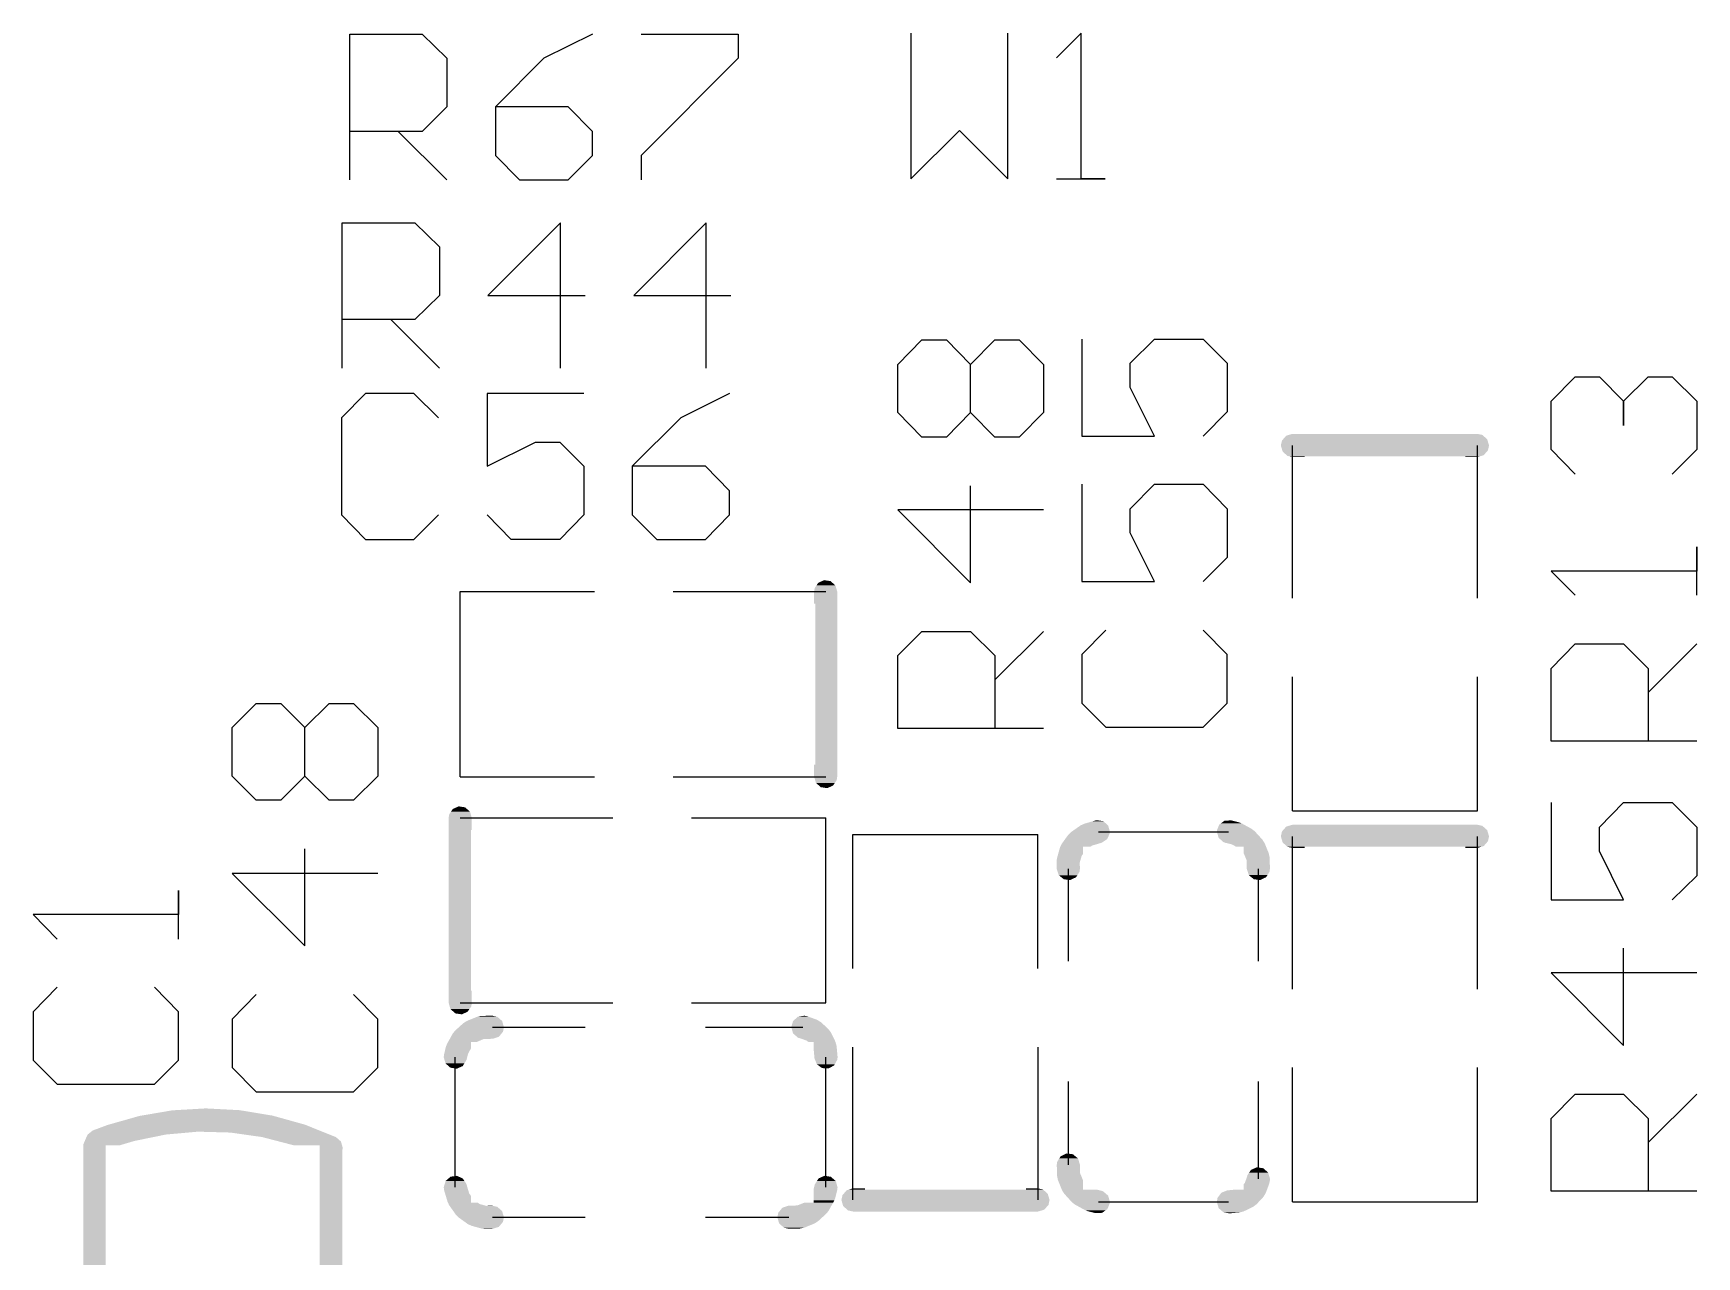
# Model space of a CAD drawing. Extents: x 0 to 3.48, y -0.08 to 2.34.
# Drawn here: x 0.427 to 0.7866, y 1.4374 to 1.7019 of the extents above; entities that cross this region are included whole.
import ezdxf

# ---------------------------------------------------------------- set-up
doc = ezdxf.new("R2010")
doc.units = 0
doc.layers.add('GTO', color=7, linetype='Continuous')

msp = doc.modelspace()

# ---------------------------------------------------------------- linework, layer by layer
at = {"layer": 'GTO'}
for points in [[(0.4954, 1.6702), (0.4954, 1.7017), (0.5111, 1.7017), (0.5164, 1.6965), (0.5164, 1.686), (0.5111, 1.6807), (0.4954, 1.6807)], [(0.5479, 1.7017), (0.5374, 1.6965), (0.5269, 1.686), (0.5269, 1.6755), (0.5321, 1.6702), (0.5426, 1.6702), (0.5479, 1.6755), (0.5479, 1.6807), (0.5426, 1.686), (0.5269, 1.686)], [(0.5584, 1.7017), (0.5794, 1.7017), (0.5794, 1.6965), (0.5584, 1.6755), (0.5584, 1.6702)], [(0.6167, 1.7019), (0.6167, 1.6704), (0.6272, 1.6809), (0.6377, 1.6704), (0.6377, 1.7019)], [(0.6482, 1.6704), (0.6587, 1.6704), (0.6535, 1.6704), (0.6535, 1.7019), (0.6482, 1.6966)], [(0.5059, 1.6807), (0.5164, 1.6702)], [(0.4938, 1.6295), (0.4938, 1.6609), (0.5095, 1.6609), (0.5148, 1.6557), (0.5148, 1.6452), (0.5095, 1.64), (0.4938, 1.64)], [(0.541, 1.6295), (0.541, 1.6609), (0.5253, 1.6452), (0.5463, 1.6452)], [(0.5725, 1.6295), (0.5725, 1.6609), (0.5568, 1.6452), (0.5778, 1.6452)], [(0.5043, 1.64), (0.5148, 1.6295)], [(0.6191, 1.6146), (0.6139, 1.6199), (0.6139, 1.6303), (0.6191, 1.6356), (0.6244, 1.6356), (0.6296, 1.6303), (0.6349, 1.6356), (0.6401, 1.6356), (0.6454, 1.6303), (0.6454, 1.6199), (0.6401, 1.6146), (0.6349, 1.6146), (0.6296, 1.6199), (0.6244, 1.6146), (0.6191, 1.6146)], [(0.6537, 1.6358), (0.6537, 1.6148), (0.6694, 1.6148), (0.6641, 1.6253), (0.6641, 1.6306), (0.6694, 1.6358), (0.6799, 1.6358), (0.6851, 1.6306), (0.6851, 1.6201), (0.6799, 1.6148)], [(0.6296, 1.6199), (0.6296, 1.6303)], [(0.7603, 1.6066), (0.7551, 1.6119), (0.7551, 1.6224), (0.7603, 1.6276), (0.7656, 1.6276), (0.7708, 1.6224), (0.7708, 1.6171), (0.7708, 1.6224), (0.7761, 1.6276), (0.7813, 1.6276), (0.7866, 1.6224), (0.7866, 1.6119), (0.7813, 1.6066)], [(0.5146, 1.6188), (0.5093, 1.624), (0.4988, 1.624), (0.4936, 1.6188), (0.4936, 1.5978), (0.4988, 1.5925), (0.5093, 1.5925), (0.5146, 1.5978)], [(0.546, 1.624), (0.5251, 1.624), (0.5251, 1.6083), (0.5356, 1.6135), (0.5408, 1.6135), (0.546, 1.6083), (0.546, 1.5978), (0.5408, 1.5925), (0.5303, 1.5925), (0.5251, 1.5978)], [(0.5775, 1.624), (0.567, 1.6188), (0.5565, 1.6083), (0.5565, 1.5978), (0.5618, 1.5925), (0.5723, 1.5925), (0.5775, 1.5978), (0.5775, 1.603), (0.5723, 1.6083), (0.5565, 1.6083)], [(0.6992, 1.5798), (0.6992, 1.6128)], [(0.7392, 1.5798), (0.7392, 1.6128)], [(0.6454, 1.5989), (0.6139, 1.5989), (0.6296, 1.5831), (0.6296, 1.6041)], [(0.6537, 1.6044), (0.6537, 1.5834), (0.6694, 1.5834), (0.6641, 1.5939), (0.6641, 1.5991), (0.6694, 1.6044), (0.6799, 1.6044), (0.6851, 1.5991), (0.6851, 1.5886), (0.6799, 1.5834)], [(0.7866, 1.5804), (0.7866, 1.5909), (0.7866, 1.5856), (0.7551, 1.5856), (0.7603, 1.5804)], [(0.5193, 1.5812), (0.5483, 1.5812)], [(0.5193, 1.5412), (0.5193, 1.5812)], [(0.5653, 1.5812), (0.5983, 1.5812)], [(0.6454, 1.5516), (0.6139, 1.5516), (0.6139, 1.5674), (0.6191, 1.5726), (0.6296, 1.5726), (0.6349, 1.5674), (0.6349, 1.5516)], [(0.6349, 1.5621), (0.6454, 1.5726)], [(0.6589, 1.5729), (0.6537, 1.5676), (0.6537, 1.5571), (0.6589, 1.5519), (0.6799, 1.5519), (0.6851, 1.5571), (0.6851, 1.5676), (0.6799, 1.5729)], [(0.7866, 1.5489), (0.7551, 1.5489), (0.7551, 1.5646), (0.7603, 1.5699), (0.7708, 1.5699), (0.7761, 1.5646), (0.7761, 1.5489)], [(0.7761, 1.5594), (0.7866, 1.5699)], [(0.6992, 1.5338), (0.6992, 1.5628)], [(0.7392, 1.5338), (0.7392, 1.5628)], [(0.4752, 1.5361), (0.47, 1.5413), (0.47, 1.5518), (0.4752, 1.557), (0.4805, 1.557), (0.4857, 1.5518), (0.491, 1.557), (0.4962, 1.557), (0.5015, 1.5518), (0.5015, 1.5413), (0.4962, 1.5361), (0.491, 1.5361), (0.4857, 1.5413), (0.4805, 1.5361), (0.4752, 1.5361)], [(0.4857, 1.5413), (0.4857, 1.5518)], [(0.5193, 1.5412), (0.5483, 1.5412)], [(0.5653, 1.5412), (0.5983, 1.5412)], [(0.7551, 1.5356), (0.7551, 1.5146), (0.7708, 1.5146), (0.7656, 1.5251), (0.7656, 1.5303), (0.7708, 1.5356), (0.7813, 1.5356), (0.7866, 1.5303), (0.7866, 1.5198), (0.7813, 1.5146)], [(0.5193, 1.5323), (0.5523, 1.5323)], [(0.5693, 1.5323), (0.5983, 1.5323)], [(0.5983, 1.4923), (0.5983, 1.5323)], [(0.6992, 1.5338), (0.7392, 1.5338)], [(0.6042, 1.5287), (0.6442, 1.5287)], [(0.6042, 1.4997), (0.6042, 1.5287)], [(0.6442, 1.4997), (0.6442, 1.5287)], [(0.65725, 1.52931), (0.68536, 1.52931)], [(0.6992, 1.4953), (0.6992, 1.5283)], [(0.7392, 1.4953), (0.7392, 1.5283)], [(0.5015, 1.5203), (0.47, 1.5203), (0.4857, 1.5046), (0.4857, 1.5256)], [(0.65076, 1.5013), (0.65076, 1.52131)], [(0.69184, 1.5013), (0.69184, 1.52131)], [(0.4584, 1.5061), (0.4584, 1.5166), (0.4584, 1.5114), (0.427, 1.5114), (0.4322, 1.5061)], [(0.7866, 1.4988), (0.7551, 1.4988), (0.7708, 1.4831), (0.7708, 1.5041)], [(0.4322, 1.4957), (0.427, 1.4904), (0.427, 1.4799), (0.4322, 1.4747), (0.4532, 1.4747), (0.4584, 1.4799), (0.4584, 1.4904), (0.4532, 1.4957)], [(0.4752, 1.4941), (0.47, 1.4888), (0.47, 1.4783), (0.4752, 1.4731), (0.4962, 1.4731), (0.5015, 1.4783), (0.5015, 1.4888), (0.4962, 1.4941)], [(0.5193, 1.4923), (0.5523, 1.4923)], [(0.5693, 1.4923), (0.5983, 1.4923)], [(0.52625, 1.48704), (0.54628, 1.48704)], [(0.57233, 1.48704), (0.59336, 1.48704)], [(0.6042, 1.4497), (0.6042, 1.4827)], [(0.6442, 1.4827), (0.6442, 1.4497)], [(0.51823, 1.45244), (0.51823, 1.48056)], [(0.59837, 1.45244), (0.59837, 1.48056)], [(0.6992, 1.4493), (0.6992, 1.4783)], [(0.7392, 1.4493), (0.7392, 1.4783)], [(0.65076, 1.45729), (0.65076, 1.4753)], [(0.69184, 1.45429), (0.69184, 1.4753)], [(0.7866, 1.4516), (0.7551, 1.4516), (0.7551, 1.4673), (0.7603, 1.4726), (0.7708, 1.4726), (0.7761, 1.4673), (0.7761, 1.4516)], [(0.7761, 1.4621), (0.7866, 1.4726)], [(0.65725, 1.44929), (0.68536, 1.44929)], [(0.6992, 1.4493), (0.7392, 1.4493)], [(0.52625, 1.44596), (0.54628, 1.44596)], [(0.57233, 1.44596), (0.59036, 1.44596)]]:
    msp.add_lwpolyline(points, dxfattribs=at)
for points in [[(0.69719, 1.61414), (0.69786, 1.61491), (0.74131, 1.61414), (0.74044, 1.61491)], [(0.69786, 1.61491), (0.6984, 1.61507), (0.74044, 1.61491), (0.74026, 1.61507)], [(0.6984, 1.61507), (0.6992, 1.6153), (0.74026, 1.61507), (0.7392, 1.6153)], [(0.6967, 1.6128), (0.69694, 1.61385), (0.7417, 1.6128), (0.74139, 1.61385)], [(0.69701, 1.61174), (0.6967, 1.6128), (0.74147, 1.61174), (0.7417, 1.6128)], [(0.69694, 1.61385), (0.69719, 1.61414), (0.74139, 1.61385), (0.74131, 1.61414)], [(0.69709, 1.61146), (0.69701, 1.61174), (0.74122, 1.61146), (0.74147, 1.61174)], [(0.69797, 1.61069), (0.69709, 1.61146), (0.74055, 1.61069), (0.74122, 1.61146)], [(0.69815, 1.61053), (0.69797, 1.61069), (0.74, 1.61053), (0.74055, 1.61069)], [(0.69841, 1.61047), (0.69815, 1.61053), (0.7398, 1.61047), (0.74, 1.61053)], [(0.6992, 1.6103), (0.69845, 1.61047), (0.70183, 1.6103), (0.70183, 1.61047)], [(0.73658, 1.61047), (0.73657, 1.61047), (0.73977, 1.61047), (0.7398, 1.61047)], [(0.73658, 1.6103), (0.73658, 1.61047), (0.7392, 1.6103), (0.73977, 1.61047)], [(0.59592, 1.58195), (0.59631, 1.58254), (0.60058, 1.58195), (0.60041, 1.58254)], [(0.59631, 1.58254), (0.59669, 1.58311), (0.60041, 1.58254), (0.59976, 1.58311)], [(0.59669, 1.58311), (0.59749, 1.58347), (0.59976, 1.58311), (0.59936, 1.58347)], [(0.59749, 1.58347), (0.59797, 1.58368), (0.59936, 1.58347), (0.59797, 1.58368)], [(0.5958, 1.5812), (0.59592, 1.58195), (0.6008, 1.5812), (0.60058, 1.58195)], [(0.5958, 1.57858), (0.5958, 1.5812), (0.6008, 1.57858), (0.6008, 1.5812)], [(0.59607, 1.57857), (0.5958, 1.57858), (0.6008, 1.57857), (0.6008, 1.57858)], [(0.59608, 1.54383), (0.59608, 1.57857), (0.6008, 1.54383), (0.6008, 1.57857)], [(0.5958, 1.5412), (0.5958, 1.54383), (0.6008, 1.5412), (0.6008, 1.54383)], [(0.59602, 1.54045), (0.5958, 1.5412), (0.60069, 1.54045), (0.6008, 1.5412)], [(0.59619, 1.53986), (0.59602, 1.54045), (0.60029, 1.53986), (0.60069, 1.54045)], [(0.59684, 1.53929), (0.59619, 1.53986), (0.59991, 1.53929), (0.60029, 1.53986)], [(0.59725, 1.53893), (0.59684, 1.53929), (0.59911, 1.53893), (0.59991, 1.53929)], [(0.59863, 1.53872), (0.59725, 1.53893), (0.59863, 1.53872), (0.59911, 1.53893)], [(0.5168, 1.5323), (0.51692, 1.53305), (0.5218, 1.5323), (0.52158, 1.53305)], [(0.5168, 1.52968), (0.5168, 1.5323), (0.5218, 1.52968), (0.5218, 1.5323)], [(0.51692, 1.53305), (0.51731, 1.53364), (0.52158, 1.53305), (0.52141, 1.53364)], [(0.51731, 1.53364), (0.51769, 1.53421), (0.52141, 1.53364), (0.52076, 1.53421)], [(0.51769, 1.53421), (0.51849, 1.53457), (0.52076, 1.53421), (0.52036, 1.53457)], [(0.51849, 1.53457), (0.51897, 1.53478), (0.52036, 1.53457), (0.51897, 1.53478)], [(0.5168, 1.52967), (0.5168, 1.52968), (0.52163, 1.52967), (0.52163, 1.52968)], [(0.5168, 1.49493), (0.5168, 1.52967), (0.52163, 1.49493), (0.52163, 1.52967)], [(0.65005, 1.52768), (0.65074, 1.52862), (0.65914, 1.52768), (0.65957, 1.52862)], [(0.65074, 1.52862), (0.65106, 1.52895), (0.65957, 1.52862), (0.65972, 1.52895)], [(0.65106, 1.52895), (0.65133, 1.52921), (0.65972, 1.52895), (0.65974, 1.52921)], [(0.65133, 1.52921), (0.65148, 1.52931), (0.65974, 1.52921), (0.65975, 1.52931)], [(0.65148, 1.52931), (0.65338, 1.53064), (0.65975, 1.52931), (0.65936, 1.53064)], [(0.65338, 1.53064), (0.65341, 1.53066), (0.65936, 1.53064), (0.65936, 1.53066)], [(0.65341, 1.53066), (0.6541, 1.53099), (0.65936, 1.53066), (0.65898, 1.53099)], [(0.6541, 1.53099), (0.6561, 1.53158), (0.65898, 1.53099), (0.6583, 1.53158)], [(0.6561, 1.53158), (0.65654, 1.53171), (0.6583, 1.53158), (0.65745, 1.53171)], [(0.65654, 1.53171), (0.65692, 1.53179), (0.65745, 1.53171), (0.65692, 1.53179)], [(0.68286, 1.52939), (0.68287, 1.52957), (0.69107, 1.52939), (0.69083, 1.52957)], [(0.68286, 1.52931), (0.68286, 1.52939), (0.69114, 1.52931), (0.69107, 1.52939)], [(0.68325, 1.52797), (0.68286, 1.52931), (0.69236, 1.52797), (0.69114, 1.52931)], [(0.68287, 1.52957), (0.683, 1.5299), (0.69083, 1.52957), (0.69042, 1.5299)], [(0.683, 1.5299), (0.6834, 1.53087), (0.69042, 1.5299), (0.68865, 1.53087)], [(0.6834, 1.53087), (0.68374, 1.53111), (0.68865, 1.53087), (0.68822, 1.53111)], [(0.68374, 1.53111), (0.68407, 1.53135), (0.68822, 1.53111), (0.6876, 1.53135)], [(0.68407, 1.53135), (0.68454, 1.53168), (0.6876, 1.53135), (0.68622, 1.53168)], [(0.68454, 1.53168), (0.68594, 1.53175), (0.68622, 1.53168), (0.68594, 1.53175)], [(0.6967, 1.5283), (0.69694, 1.52935), (0.7417, 1.5283), (0.74139, 1.52935)], [(0.69701, 1.52725), (0.6967, 1.5283), (0.74147, 1.52725), (0.7417, 1.5283)], [(0.69694, 1.52935), (0.69719, 1.52964), (0.74139, 1.52935), (0.74131, 1.52964)], [(0.69719, 1.52964), (0.69786, 1.53041), (0.74131, 1.52964), (0.74044, 1.53041)], [(0.69786, 1.53041), (0.6984, 1.53057), (0.74044, 1.53041), (0.74026, 1.53057)], [(0.6984, 1.53057), (0.6992, 1.5308), (0.74026, 1.53057), (0.7392, 1.5308)], [(0.64856, 1.5245), (0.64894, 1.52585), (0.65393, 1.5245), (0.65393, 1.52585)], [(0.64894, 1.52586), (0.64904, 1.52607), (0.65393, 1.52586), (0.65393, 1.52607)], [(0.64894, 1.52585), (0.64894, 1.52586), (0.65393, 1.52585), (0.65393, 1.52586)], [(0.64904, 1.52608), (0.64915, 1.52631), (0.65557, 1.52608), (0.65591, 1.52631)], [(0.64904, 1.52607), (0.64904, 1.52607), (0.65393, 1.52607), (0.65394, 1.52607)], [(0.64904, 1.52607), (0.64904, 1.52608), (0.65557, 1.52607), (0.65557, 1.52608)], [(0.64915, 1.52631), (0.64932, 1.52665), (0.65591, 1.52631), (0.65706, 1.52665)], [(0.64932, 1.52665), (0.64951, 1.52692), (0.65706, 1.52665), (0.65796, 1.52692)], [(0.64951, 1.52692), (0.65005, 1.52768), (0.65796, 1.52692), (0.65914, 1.52768)], [(0.6837, 1.52758), (0.68325, 1.52797), (0.69272, 1.52758), (0.69236, 1.52797)], [(0.6843, 1.52705), (0.6837, 1.52758), (0.69305, 1.52705), (0.69272, 1.52758)], [(0.68477, 1.52688), (0.6843, 1.52705), (0.69315, 1.52688), (0.69305, 1.52705)], [(0.68494, 1.52685), (0.68477, 1.52688), (0.69318, 1.52685), (0.69315, 1.52688)], [(0.6861, 1.52656), (0.68494, 1.52685), (0.6933, 1.52656), (0.69318, 1.52685)], [(0.687, 1.52608), (0.68611, 1.52656), (0.6935, 1.52608), (0.6933, 1.52656)], [(0.687, 1.52607), (0.687, 1.52608), (0.6935, 1.52607), (0.6935, 1.52608)], [(0.68868, 1.52463), (0.68868, 1.52607), (0.69409, 1.52463), (0.6935, 1.52607)], [(0.69709, 1.52696), (0.69701, 1.52725), (0.74122, 1.52696), (0.74147, 1.52725)], [(0.69797, 1.52619), (0.69709, 1.52696), (0.74055, 1.52619), (0.74122, 1.52696)], [(0.6981, 1.52607), (0.69797, 1.52619), (0.74014, 1.52607), (0.74055, 1.52619)], [(0.69815, 1.52603), (0.69811, 1.52607), (0.70183, 1.52603), (0.70183, 1.52607)], [(0.6992, 1.5258), (0.69815, 1.52603), (0.70183, 1.5258), (0.70183, 1.52603)], [(0.73658, 1.52607), (0.73657, 1.52607), (0.74012, 1.52607), (0.74014, 1.52607)], [(0.73658, 1.5258), (0.73658, 1.52607), (0.7392, 1.5258), (0.74012, 1.52607)], [(0.64821, 1.52289), (0.6483, 1.52356), (0.6533, 1.52289), (0.65349, 1.52356)], [(0.64821, 1.52282), (0.64821, 1.52289), (0.65328, 1.52282), (0.6533, 1.52289)], [(0.64822, 1.5226), (0.64821, 1.52282), (0.65322, 1.5226), (0.65328, 1.52282)], [(0.64822, 1.52259), (0.64822, 1.5226), (0.65322, 1.52259), (0.65322, 1.5226)], [(0.64826, 1.52139), (0.64822, 1.52259), (0.65326, 1.52139), (0.65322, 1.52259)], [(0.64826, 1.52131), (0.64826, 1.52139), (0.65326, 1.52131), (0.65326, 1.52139)], [(0.64826, 1.52123), (0.64826, 1.52131), (0.65325, 1.52123), (0.65326, 1.52131)], [(0.64845, 1.52065), (0.64826, 1.52123), (0.65317, 1.52065), (0.65325, 1.52123)], [(0.6483, 1.52356), (0.64845, 1.52409), (0.65349, 1.52356), (0.65364, 1.52409)], [(0.64845, 1.52409), (0.64856, 1.5245), (0.65364, 1.52409), (0.65393, 1.5245)], [(0.68868, 1.52459), (0.68868, 1.52463), (0.6941, 1.52459), (0.69409, 1.52463)], [(0.68872, 1.52454), (0.68868, 1.52459), (0.69411, 1.52454), (0.6941, 1.52459)], [(0.68904, 1.52375), (0.68872, 1.52454), (0.69427, 1.52375), (0.69411, 1.52454)], [(0.68907, 1.5237), (0.68904, 1.52375), (0.69428, 1.5237), (0.69427, 1.52375)], [(0.68929, 1.52316), (0.68907, 1.5237), (0.69429, 1.52316), (0.69428, 1.5237)], [(0.68929, 1.52315), (0.68929, 1.52316), (0.69429, 1.52315), (0.69429, 1.52316)], [(0.68934, 1.52138), (0.68929, 1.52315), (0.69434, 1.52138), (0.69429, 1.52315)], [(0.68934, 1.52131), (0.68934, 1.52138), (0.69434, 1.52131), (0.69434, 1.52138)], [(0.68934, 1.52124), (0.68934, 1.52131), (0.69433, 1.52124), (0.69434, 1.52131)], [(0.68953, 1.52067), (0.68934, 1.52124), (0.69425, 1.52067), (0.69433, 1.52124)], [(0.6487, 1.5199), (0.64845, 1.52065), (0.65271, 1.5199), (0.65317, 1.52065)], [(0.64924, 1.51946), (0.6487, 1.5199), (0.65244, 1.51946), (0.65271, 1.5199)], [(0.64978, 1.51902), (0.64924, 1.51946), (0.65151, 1.51902), (0.65244, 1.51946)], [(0.65118, 1.51885), (0.64978, 1.51902), (0.65118, 1.51885), (0.65151, 1.51902)], [(0.68978, 1.51991), (0.68953, 1.52067), (0.69379, 1.51991), (0.69425, 1.52067)], [(0.69032, 1.51947), (0.68978, 1.51991), (0.69352, 1.51947), (0.69379, 1.51991)], [(0.69087, 1.51903), (0.69032, 1.51947), (0.6926, 1.51903), (0.69352, 1.51947)], [(0.69226, 1.51886), (0.69087, 1.51903), (0.69226, 1.51886), (0.6926, 1.51903)], [(0.5168, 1.4923), (0.5168, 1.49493), (0.5218, 1.4923), (0.5218, 1.49493)], [(0.5168, 1.49493), (0.5168, 1.49493), (0.5218, 1.49493), (0.52163, 1.49493)], [(0.51702, 1.49155), (0.5168, 1.4923), (0.52169, 1.49155), (0.5218, 1.4923)], [(0.51719, 1.49096), (0.51702, 1.49155), (0.52129, 1.49096), (0.52169, 1.49155)], [(0.51784, 1.49039), (0.51719, 1.49096), (0.52091, 1.49039), (0.52129, 1.49096)], [(0.51825, 1.49003), (0.51784, 1.49039), (0.52011, 1.49003), (0.52091, 1.49039)], [(0.51963, 1.48982), (0.51825, 1.49003), (0.51963, 1.48982), (0.52011, 1.49003)], [(0.52073, 1.48839), (0.52293, 1.48929), (0.52835, 1.48839), (0.52733, 1.48929)], [(0.52293, 1.48929), (0.52303, 1.48931), (0.52733, 1.48929), (0.5273, 1.48931)], [(0.52303, 1.48931), (0.5238, 1.48947), (0.5273, 1.48931), (0.5265, 1.48947)], [(0.5238, 1.48947), (0.52618, 1.48954), (0.5265, 1.48947), (0.52618, 1.48954)], [(0.59153, 1.48863), (0.59229, 1.4893), (0.59647, 1.48863), (0.59463, 1.4893)], [(0.59229, 1.4893), (0.59263, 1.48936), (0.59463, 1.4893), (0.59449, 1.48936)], [(0.59263, 1.48936), (0.59347, 1.48949), (0.59449, 1.48936), (0.59394, 1.48949)], [(0.59347, 1.48949), (0.59368, 1.48952), (0.59394, 1.48949), (0.59368, 1.48952)], [(0.5173, 1.48497), (0.51765, 1.48562), (0.52765, 1.48497), (0.52818, 1.48562)], [(0.51765, 1.48562), (0.51799, 1.48605), (0.52818, 1.48562), (0.52854, 1.48605)], [(0.51799, 1.48605), (0.51816, 1.48627), (0.52854, 1.48605), (0.52859, 1.48627)], [(0.51816, 1.48627), (0.51901, 1.48704), (0.52859, 1.48627), (0.52875, 1.48704)], [(0.51901, 1.48704), (0.51998, 1.48792), (0.52875, 1.48704), (0.52849, 1.48792)], [(0.51998, 1.48792), (0.52071, 1.48838), (0.52849, 1.48792), (0.52836, 1.48838)], [(0.52071, 1.48838), (0.52073, 1.48839), (0.52836, 1.48838), (0.52835, 1.48839)], [(0.59086, 1.48704), (0.59117, 1.48811), (0.59846, 1.48704), (0.5973, 1.48811)], [(0.59098, 1.48664), (0.59086, 1.48704), (0.59889, 1.48664), (0.59846, 1.48704)], [(0.5912, 1.4859), (0.59098, 1.48664), (0.59944, 1.4859), (0.59889, 1.48664)], [(0.59117, 1.48811), (0.59125, 1.48837), (0.5973, 1.48811), (0.59688, 1.48837)], [(0.59125, 1.4857), (0.5912, 1.4859), (0.59954, 1.4857), (0.59944, 1.4859)], [(0.59125, 1.48837), (0.59153, 1.48863), (0.59688, 1.48837), (0.59647, 1.48863)], [(0.59231, 1.48478), (0.59125, 1.4857), (0.59999, 1.48478), (0.59954, 1.4857)], [(0.51584, 1.4813), (0.51612, 1.48247), (0.52099, 1.4813), (0.52163, 1.48247)], [(0.51612, 1.48247), (0.5162, 1.48279), (0.52163, 1.48247), (0.52163, 1.48279)], [(0.5162, 1.4828), (0.51644, 1.48342), (0.52163, 1.4828), (0.52163, 1.48342)], [(0.5162, 1.48279), (0.5162, 1.4828), (0.52163, 1.48279), (0.52163, 1.4828)], [(0.51644, 1.48342), (0.51669, 1.48387), (0.52163, 1.48342), (0.52163, 1.48387)], [(0.51669, 1.48388), (0.51672, 1.48392), (0.52297, 1.48388), (0.52301, 1.48392)], [(0.51669, 1.48387), (0.51669, 1.48388), (0.52163, 1.48387), (0.52163, 1.48388)], [(0.51669, 1.48388), (0.51669, 1.48388), (0.52296, 1.48388), (0.52297, 1.48388)], [(0.51672, 1.48392), (0.51703, 1.48449), (0.52301, 1.48392), (0.5244, 1.48449)], [(0.51703, 1.48449), (0.51706, 1.48454), (0.5244, 1.48449), (0.52632, 1.48454)], [(0.51706, 1.48454), (0.5173, 1.48497), (0.52632, 1.48454), (0.52765, 1.48497)], [(0.59303, 1.48456), (0.59231, 1.48478), (0.60009, 1.48456), (0.59999, 1.48478)], [(0.59427, 1.48411), (0.59303, 1.48456), (0.60031, 1.48411), (0.60009, 1.48456)], [(0.5945, 1.48389), (0.59427, 1.48411), (0.60041, 1.48389), (0.60031, 1.48411)], [(0.59452, 1.48388), (0.5945, 1.48389), (0.60042, 1.48388), (0.60041, 1.48389)], [(0.59452, 1.48387), (0.59452, 1.48388), (0.60042, 1.48387), (0.60042, 1.48388)], [(0.59568, 1.48303), (0.59568, 1.48387), (0.60065, 1.48303), (0.60042, 1.48387)], [(0.59568, 1.4822), (0.59568, 1.48303), (0.60073, 1.4822), (0.60065, 1.48303)], [(0.59571, 1.48213), (0.59568, 1.4822), (0.60074, 1.48213), (0.60073, 1.4822)], [(0.59572, 1.48212), (0.59571, 1.48213), (0.60074, 1.48212), (0.60074, 1.48213)], [(0.59584, 1.48079), (0.59572, 1.48212), (0.60086, 1.48079), (0.60074, 1.48212)], [(0.51573, 1.48055), (0.5158, 1.48114), (0.5208, 1.48055), (0.52095, 1.48114)], [(0.5159, 1.47997), (0.51573, 1.48055), (0.52066, 1.47997), (0.5208, 1.48055)], [(0.5158, 1.48114), (0.51584, 1.4813), (0.52095, 1.48114), (0.52098, 1.4813)], [(0.51584, 1.4813), (0.51584, 1.4813), (0.52098, 1.4813), (0.52099, 1.4813)], [(0.51613, 1.47921), (0.5159, 1.47997), (0.52019, 1.47921), (0.52066, 1.47997)], [(0.51677, 1.47864), (0.51613, 1.47921), (0.51984, 1.47864), (0.52019, 1.47921)], [(0.51718, 1.47829), (0.51677, 1.47864), (0.51904, 1.47829), (0.51984, 1.47864)], [(0.51856, 1.47808), (0.51718, 1.47829), (0.51856, 1.47808), (0.51904, 1.47829)], [(0.59586, 1.48055), (0.59584, 1.48079), (0.60087, 1.48055), (0.60086, 1.48079)], [(0.59588, 1.48032), (0.59586, 1.48055), (0.60085, 1.48032), (0.60087, 1.48055)], [(0.59599, 1.48004), (0.59588, 1.48032), (0.60082, 1.48004), (0.60085, 1.48032)], [(0.5964, 1.47902), (0.59599, 1.48004), (0.60027, 1.47902), (0.60082, 1.48004)], [(0.5967, 1.47881), (0.5964, 1.47902), (0.60015, 1.47881), (0.60027, 1.47902)], [(0.59753, 1.4782), (0.5967, 1.47881), (0.59908, 1.4782), (0.60015, 1.47881)], [(0.59893, 1.47813), (0.59753, 1.4782), (0.59893, 1.47813), (0.59908, 1.4782)], [(0.44333, 1.46598), (0.4499, 1.46785), (0.48572, 1.46598), (0.47901, 1.46785)], [(0.4499, 1.46785), (0.45037, 1.46793), (0.47901, 1.46785), (0.47873, 1.46793)], [(0.45037, 1.46793), (0.45706, 1.46907), (0.47873, 1.46793), (0.47181, 1.46907)], [(0.45706, 1.46907), (0.45775, 1.46911), (0.47181, 1.46907), (0.47156, 1.46911)], [(0.45775, 1.46911), (0.46431, 1.46949), (0.47156, 1.46911), (0.46431, 1.46949)], [(0.43837, 1.46299), (0.43876, 1.46384), (0.45151, 1.46299), (0.45566, 1.46384)], [(0.43876, 1.46384), (0.43877, 1.46385), (0.45566, 1.46384), (0.45578, 1.46385)], [(0.43877, 1.46385), (0.43954, 1.46446), (0.45578, 1.46385), (0.46261, 1.46446)], [(0.43954, 1.46446), (0.43987, 1.46472), (0.4895, 1.46446), (0.48885, 1.46472)], [(0.43987, 1.46472), (0.44292, 1.46586), (0.48885, 1.46472), (0.48602, 1.46586)], [(0.44292, 1.46586), (0.44333, 1.46598), (0.48602, 1.46586), (0.48572, 1.46598)], [(0.46959, 1.46427), (0.46261, 1.46446), (0.48996, 1.46427), (0.4895, 1.46446)], [(0.47651, 1.46329), (0.46959, 1.46427), (0.4924, 1.46329), (0.48996, 1.46427)], [(0.4378, 1.4614), (0.43781, 1.46152), (0.44268, 1.4614), (0.44268, 1.46152)], [(0.4378, 1.4184), (0.4378, 1.4614), (0.44268, 1.4184), (0.44268, 1.4614)], [(0.43781, 1.46152), (0.43782, 1.4617), (0.44572, 1.46152), (0.44632, 1.4617)], [(0.43782, 1.4617), (0.43814, 1.46244), (0.44632, 1.4617), (0.44882, 1.46244)], [(0.43814, 1.46244), (0.43837, 1.46299), (0.44882, 1.46244), (0.4515, 1.46299)], [(0.43837, 1.46299), (0.43837, 1.46299), (0.4515, 1.46299), (0.45151, 1.46299)], [(0.47661, 1.46326), (0.47651, 1.46329), (0.49246, 1.46326), (0.4924, 1.46329)], [(0.48013, 1.46234), (0.47661, 1.46326), (0.49351, 1.46234), (0.49246, 1.46326)], [(0.48326, 1.46153), (0.48013, 1.46234), (0.49375, 1.46153), (0.49351, 1.46234)], [(0.48892, 1.46152), (0.48326, 1.46153), (0.49375, 1.46152), (0.49375, 1.46153)], [(0.48893, 1.461), (0.48893, 1.46152), (0.4939, 1.461), (0.49375, 1.46152)], [(0.48893, 1.4603), (0.48893, 1.461), (0.4938, 1.4603), (0.4939, 1.461)], [(0.48893, 1.4164), (0.48893, 1.4603), (0.4938, 1.4164), (0.4938, 1.4603)], [(0.64826, 1.45729), (0.64827, 1.45736), (0.65326, 1.45729), (0.65326, 1.45736)], [(0.64826, 1.45722), (0.64826, 1.45729), (0.65326, 1.45722), (0.65326, 1.45729)], [(0.64831, 1.45545), (0.64826, 1.45722), (0.65331, 1.45545), (0.65326, 1.45722)], [(0.64827, 1.45736), (0.64835, 1.45796), (0.65326, 1.45736), (0.65307, 1.45796)], [(0.64835, 1.45796), (0.64881, 1.45869), (0.65307, 1.45796), (0.65283, 1.45869)], [(0.64881, 1.45869), (0.64909, 1.45914), (0.65283, 1.45869), (0.65227, 1.45914)], [(0.64909, 1.45914), (0.65, 1.45958), (0.65227, 1.45914), (0.65175, 1.45958)], [(0.65, 1.45958), (0.65036, 1.45975), (0.65175, 1.45958), (0.65036, 1.45975)], [(0.69023, 1.45619), (0.69104, 1.45655), (0.69331, 1.45619), (0.69289, 1.45655)], [(0.69104, 1.45655), (0.69151, 1.45676), (0.69289, 1.45655), (0.69151, 1.45676)], [(0.51573, 1.45245), (0.51595, 1.45316), (0.52084, 1.45245), (0.52063, 1.45316)], [(0.51595, 1.45316), (0.51615, 1.45382), (0.52063, 1.45316), (0.5202, 1.45382)], [(0.51615, 1.45382), (0.51675, 1.45433), (0.5202, 1.45382), (0.51987, 1.45433)], [(0.51675, 1.45433), (0.51721, 1.45472), (0.51987, 1.45433), (0.51902, 1.45472)], [(0.51721, 1.45472), (0.5186, 1.45492), (0.51902, 1.45472), (0.5186, 1.45492)], [(0.5958, 1.45244), (0.59594, 1.45303), (0.60087, 1.45244), (0.6007, 1.45303)], [(0.59594, 1.45303), (0.59641, 1.45379), (0.6007, 1.45303), (0.60048, 1.45379)], [(0.59641, 1.45379), (0.59676, 1.45435), (0.60048, 1.45379), (0.59983, 1.45435)], [(0.59676, 1.45435), (0.59756, 1.45471), (0.59983, 1.45435), (0.59942, 1.45471)], [(0.59756, 1.45471), (0.59804, 1.45492), (0.59942, 1.45471), (0.59804, 1.45492)], [(0.64833, 1.45491), (0.64831, 1.45545), (0.65354, 1.45491), (0.65331, 1.45545)], [(0.64833, 1.45485), (0.64833, 1.45491), (0.65356, 1.45485), (0.65354, 1.45491)], [(0.6485, 1.45406), (0.64833, 1.45485), (0.65388, 1.45406), (0.65356, 1.45485)], [(0.64851, 1.45401), (0.6485, 1.45406), (0.65393, 1.45401), (0.65388, 1.45406)], [(0.64852, 1.45397), (0.64851, 1.45401), (0.65393, 1.45397), (0.65393, 1.45401)], [(0.64935, 1.45193), (0.64852, 1.45397), (0.65393, 1.45193), (0.65393, 1.45397)], [(0.68868, 1.45313), (0.68871, 1.45316), (0.69415, 1.45313), (0.69416, 1.45316)], [(0.68868, 1.45193), (0.68868, 1.45313), (0.69371, 1.45193), (0.69415, 1.45313)], [(0.68871, 1.45316), (0.68891, 1.45338), (0.69416, 1.45316), (0.69421, 1.45338)], [(0.68891, 1.45338), (0.68904, 1.45372), (0.69421, 1.45338), (0.69429, 1.45372)], [(0.68904, 1.45372), (0.68913, 1.45398), (0.69429, 1.45372), (0.69433, 1.45398)], [(0.68913, 1.45398), (0.68924, 1.45429), (0.69433, 1.45398), (0.69434, 1.45429)], [(0.68924, 1.45429), (0.68937, 1.45462), (0.69434, 1.45429), (0.69425, 1.45462)], [(0.68937, 1.45462), (0.68946, 1.45502), (0.69425, 1.45462), (0.69413, 1.45502)], [(0.68946, 1.45502), (0.68986, 1.45563), (0.69413, 1.45502), (0.69395, 1.45563)], [(0.68986, 1.45563), (0.69023, 1.45619), (0.69395, 1.45563), (0.69331, 1.45619)], [(0.51584, 1.45173), (0.51573, 1.45245), (0.52105, 1.45173), (0.52084, 1.45245)], [(0.51602, 1.45111), (0.51584, 1.45173), (0.52124, 1.45111), (0.52105, 1.45173)], [(0.51619, 1.45055), (0.51602, 1.45111), (0.52163, 1.45055), (0.52124, 1.45111)], [(0.51656, 1.4493), (0.51619, 1.45055), (0.52163, 1.4493), (0.52163, 1.45055)], [(0.51664, 1.44913), (0.51656, 1.4493), (0.52163, 1.44913), (0.52163, 1.4493)], [(0.59568, 1.45194), (0.5958, 1.45244), (0.60081, 1.45194), (0.60087, 1.45244)], [(0.59568, 1.45186), (0.59568, 1.45194), (0.6008, 1.45186), (0.60081, 1.45194)], [(0.59568, 1.4502), (0.59568, 1.45186), (0.6004, 1.4502), (0.6008, 1.45186)], [(0.59568, 1.44959), (0.59568, 1.4502), (0.60016, 1.44959), (0.6004, 1.4502)], [(0.59568, 1.44913), (0.59568, 1.44959), (0.59992, 1.44913), (0.60016, 1.44959)], [(0.6017, 1.4497), (0.60194, 1.45075), (0.6467, 1.4497), (0.64639, 1.45075)], [(0.60201, 1.44864), (0.6017, 1.4497), (0.64647, 1.44864), (0.6467, 1.4497)], [(0.60194, 1.45075), (0.60219, 1.45104), (0.64639, 1.45075), (0.64631, 1.45104)], [(0.60219, 1.45104), (0.60286, 1.45181), (0.64631, 1.45104), (0.64544, 1.45181)], [(0.60286, 1.45181), (0.60326, 1.45193), (0.64544, 1.45181), (0.6453, 1.45193)], [(0.60326, 1.45193), (0.60326, 1.45193), (0.64157, 1.45193), (0.60683, 1.45193)], [(0.60329, 1.45193), (0.6042, 1.4522), (0.60683, 1.45193), (0.60683, 1.4522)], [(0.6042, 1.4522), (0.6042, 1.4522), (0.60683, 1.4522), (0.6042, 1.4522)], [(0.64157, 1.45193), (0.64158, 1.45193), (0.6453, 1.45193), (0.64529, 1.45193)], [(0.64158, 1.45197), (0.64158, 1.4522), (0.64526, 1.45197), (0.6442, 1.4522)], [(0.64158, 1.45193), (0.64158, 1.45197), (0.64529, 1.45193), (0.64526, 1.45197)], [(0.64943, 1.45175), (0.64936, 1.45193), (0.65767, 1.45175), (0.65696, 1.45193)], [(0.64945, 1.45172), (0.64943, 1.45175), (0.65783, 1.45172), (0.65767, 1.45175)], [(0.64955, 1.45155), (0.64945, 1.45172), (0.6583, 1.45155), (0.65783, 1.45172)], [(0.64989, 1.45102), (0.64955, 1.45155), (0.65891, 1.45102), (0.6583, 1.45155)], [(0.65025, 1.45063), (0.64989, 1.45102), (0.65936, 1.45063), (0.65891, 1.45102)], [(0.65147, 1.44929), (0.65025, 1.45063), (0.65975, 1.44929), (0.65936, 1.45063)], [(0.65154, 1.44921), (0.65147, 1.44929), (0.65974, 1.44921), (0.65975, 1.44929)], [(0.65177, 1.44903), (0.65154, 1.44921), (0.65973, 1.44903), (0.65974, 1.44921)], [(0.68286, 1.44929), (0.683, 1.45013), (0.69193, 1.44929), (0.69271, 1.45013)], [(0.68301, 1.44876), (0.68286, 1.44929), (0.69144, 1.44876), (0.69193, 1.44929)], [(0.683, 1.45013), (0.68316, 1.45035), (0.69271, 1.45013), (0.69292, 1.45035)], [(0.68316, 1.45035), (0.68377, 1.45118), (0.69292, 1.45035), (0.69343, 1.45118)], [(0.68377, 1.45118), (0.68382, 1.45126), (0.69343, 1.45118), (0.69346, 1.45126)], [(0.68382, 1.45126), (0.68513, 1.45177), (0.69346, 1.45126), (0.69365, 1.45177)], [(0.68513, 1.45177), (0.68674, 1.45192), (0.69365, 1.45177), (0.6937, 1.45192)], [(0.68674, 1.45192), (0.68674, 1.45193), (0.6937, 1.45192), (0.6937, 1.45193)], [(0.68867, 1.45193), (0.68868, 1.45193), (0.6937, 1.45193), (0.69371, 1.45193)], [(0.51664, 1.44912), (0.51664, 1.44913), (0.52306, 1.44912), (0.52305, 1.44913)], [(0.51678, 1.44884), (0.51664, 1.44912), (0.52346, 1.44884), (0.52306, 1.44912)], [(0.51678, 1.44883), (0.51678, 1.44884), (0.52346, 1.44883), (0.52346, 1.44884)], [(0.51691, 1.44857), (0.51678, 1.44883), (0.5244, 1.44857), (0.52346, 1.44883)], [(0.51702, 1.44842), (0.51691, 1.44857), (0.52496, 1.44842), (0.5244, 1.44857)], [(0.51715, 1.44822), (0.51702, 1.44842), (0.5273, 1.44822), (0.52635, 1.44842)], [(0.5178, 1.4473), (0.51715, 1.44822), (0.52835, 1.4473), (0.5273, 1.44822)], [(0.51834, 1.44653), (0.5178, 1.4473), (0.52858, 1.44653), (0.52835, 1.4473)], [(0.5189, 1.44596), (0.51834, 1.44653), (0.52875, 1.44596), (0.52858, 1.44653)], [(0.51893, 1.44593), (0.5189, 1.44596), (0.52874, 1.44593), (0.52875, 1.44596)], [(0.52026, 1.44498), (0.51893, 1.44593), (0.52855, 1.44498), (0.52874, 1.44593)], [(0.52496, 1.44842), (0.52617, 1.44846), (0.52635, 1.44842), (0.52617, 1.44846)], [(0.58786, 1.44596), (0.58802, 1.44673), (0.59759, 1.44596), (0.59844, 1.44673)], [(0.58811, 1.44508), (0.58786, 1.44596), (0.59663, 1.44508), (0.59759, 1.44596)], [(0.58802, 1.44673), (0.58806, 1.44695), (0.59844, 1.44673), (0.59861, 1.44695)], [(0.58806, 1.44695), (0.58842, 1.44738), (0.59861, 1.44695), (0.59895, 1.44738)], [(0.58842, 1.44738), (0.58895, 1.44803), (0.59895, 1.44738), (0.59931, 1.44803)], [(0.58895, 1.44803), (0.59029, 1.44846), (0.59931, 1.44803), (0.59954, 1.44846)], [(0.59029, 1.44846), (0.5922, 1.44851), (0.59954, 1.44846), (0.59957, 1.44851)], [(0.5922, 1.44851), (0.59359, 1.44908), (0.59958, 1.44851), (0.59989, 1.44908)], [(0.5922, 1.44851), (0.5922, 1.44851), (0.59957, 1.44851), (0.59958, 1.44851)], [(0.59359, 1.44908), (0.59364, 1.44912), (0.59989, 1.44908), (0.59991, 1.44912)], [(0.59567, 1.44912), (0.59568, 1.44913), (0.59991, 1.44912), (0.59992, 1.44913)], [(0.60209, 1.44836), (0.60201, 1.44864), (0.64622, 1.44836), (0.64647, 1.44864)], [(0.60297, 1.44759), (0.60209, 1.44836), (0.64555, 1.44759), (0.64622, 1.44836)], [(0.60315, 1.44743), (0.60297, 1.44759), (0.645, 1.44743), (0.64555, 1.44759)], [(0.6042, 1.4472), (0.60315, 1.44743), (0.6442, 1.4472), (0.645, 1.44743)], [(0.65219, 1.4487), (0.65177, 1.44903), (0.6596, 1.4487), (0.65973, 1.44903)], [(0.65395, 1.44773), (0.65219, 1.4487), (0.6592, 1.44773), (0.6596, 1.4487)], [(0.65439, 1.44749), (0.65395, 1.44773), (0.65887, 1.44749), (0.6592, 1.44773)], [(0.65501, 1.44725), (0.65439, 1.44749), (0.65853, 1.44725), (0.65887, 1.44749)], [(0.65639, 1.44692), (0.65501, 1.44725), (0.65806, 1.44692), (0.65853, 1.44725)], [(0.65666, 1.44685), (0.65639, 1.44692), (0.65666, 1.44685), (0.65806, 1.44692)], [(0.68317, 1.44821), (0.68301, 1.44876), (0.6907, 1.44821), (0.69144, 1.44876)], [(0.68325, 1.44794), (0.68317, 1.44821), (0.69014, 1.44794), (0.6907, 1.44821)], [(0.68405, 1.44724), (0.68325, 1.44794), (0.68869, 1.44724), (0.69014, 1.44794)], [(0.6843, 1.44702), (0.68405, 1.44724), (0.68789, 1.44702), (0.68869, 1.44724)], [(0.68438, 1.447), (0.6843, 1.44702), (0.68784, 1.447), (0.68789, 1.44702)], [(0.68559, 1.4468), (0.68438, 1.447), (0.68559, 1.4468), (0.68784, 1.447)], [(0.5209, 1.44451), (0.52026, 1.44498), (0.52817, 1.44451), (0.52855, 1.44498)], [(0.5217, 1.44413), (0.5209, 1.44451), (0.52785, 1.44413), (0.52817, 1.44451)], [(0.52256, 1.44389), (0.5217, 1.44413), (0.52766, 1.44389), (0.52785, 1.44413)], [(0.524, 1.4435), (0.52256, 1.44389), (0.52645, 1.4435), (0.52766, 1.44389)], [(0.52432, 1.44346), (0.524, 1.4435), (0.52633, 1.44346), (0.52645, 1.4435)], [(0.52474, 1.44341), (0.52432, 1.44346), (0.52474, 1.44341), (0.52633, 1.44346)], [(0.58825, 1.44462), (0.58811, 1.44508), (0.5959, 1.44462), (0.59663, 1.44508)], [(0.58825, 1.44461), (0.58825, 1.44462), (0.59588, 1.44461), (0.5959, 1.44462)], [(0.58928, 1.44371), (0.58825, 1.44461), (0.59368, 1.44371), (0.59588, 1.44461)], [(0.5893, 1.44369), (0.58928, 1.44371), (0.59358, 1.44369), (0.59368, 1.44371)], [(0.5901, 1.44353), (0.5893, 1.44369), (0.5928, 1.44353), (0.59358, 1.44369)], [(0.59043, 1.44346), (0.5901, 1.44353), (0.59043, 1.44346), (0.5928, 1.44353)]]:
    msp.add_solid(points, dxfattribs=at)

doc.saveas('drawing.dxf')
